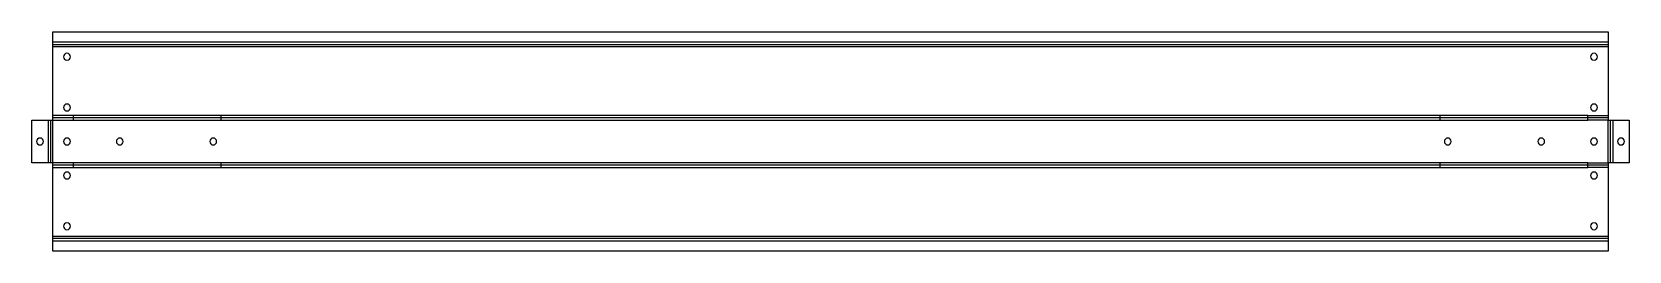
# Model space of a CAD drawing. Header units: millimetres. Extents: x -10 to 776, y 0 to 108.
import ezdxf

# ---------------------------------------------------------------- set-up
doc = ezdxf.new("R2010")
doc.units = ezdxf.units.MM

msp = doc.modelspace()

# ---------------------------------------------------------------- linework, layer by layer
at = {"layer": 'BEND'}
for p, q in [((0, 101.92), (766, 101.92)), ((-1.13, 64.52), (-1.13, 43.52)), ((766, 65.65), (0, 65.65)), ((767.13, 43.52), (767.13, 64.52)), ((766, 42.39), (0, 42.39)), ((766, 6.13), (0, 6.13))]:
    msp.add_line(p, q, dxfattribs=at)
at = {"layer": 'BEND_EXTENT'}
for p, q in [((766, 103.05), (0, 103.05)), ((0, 100.79), (766, 100.79)), ((-2.26, 64.52), (-2.26, 43.52)), ((10, 66.79), (0, 66.79)), ((0, 43.52), (0, 64.52)), ((0, 64.52), (10, 64.52)), ((683, 66.79), (83, 66.79)), ((83, 64.52), (683, 64.52)), ((756, 66.79), (766, 66.79)), ((766, 64.52), (756, 64.52)), ((766, 43.52), (766, 64.52)), ((768.26, 64.52), (768.26, 43.52)), ((10, 43.52), (0, 43.52)), ((0, 41.26), (10, 41.26)), ((683, 43.52), (83, 43.52)), ((83, 41.26), (683, 41.26)), ((756, 43.52), (766, 43.52)), ((766, 41.26), (756, 41.26)), ((766, 7.26), (0, 7.26)), ((0, 5), (766, 5))]:
    msp.add_line(p, q, dxfattribs=at)
at = {"layer": 'INTERIOR_PROFILES'}
for points in [[(83, 64.52), (83, 66.79), (10, 66.79), (10, 64.52)], [(756, 64.52), (756, 66.79), (683, 66.79), (683, 64.52)], [(83, 41.26), (83, 43.52), (10, 43.52), (10, 41.26)], [(756, 41.26), (756, 43.52), (683, 43.52), (683, 41.26)]]:
    msp.add_lwpolyline(points, close=True, dxfattribs=at)
at = {"layer": 'INTERIOR_PROFILES', "extrusion": (0, 0, -1)}
for centre in [(-7, 95.79), (-759, 95.79), (-7, 70.79), (-759, 70.79), (6.26, 54.02), (-7, 54.02), (-33, 54.02), (-79, 54.02), (-687, 54.02), (-733, 54.02), (-759, 54.02), (-772.26, 54.02), (-7, 37.26), (-759, 37.26), (-7, 12.26), (-759, 12.26)]:
    msp.add_circle(centre, 1.7, dxfattribs=at)
at = {"layer": 'OUTER_PROFILES'}
msp.add_lwpolyline([(0, 5), (0, 7.26), (0, 41.26), (0, 43.52), (-10.26, 43.52), (-10.26, 64.52), (0, 64.52), (0, 66.79), (0, 103.05), (0, 108.05), (766, 108.05), (766, 103.05), (766, 100.79), (766, 66.79), (766, 64.52), (768.26, 64.52), (776.26, 64.52), (776.26, 43.52), (768.26, 43.52), (766, 43.52), (766, 41.26), (766, 7.26), (766, 5), (766, 0), (0, 0)], close=True, dxfattribs=at)

doc.saveas('drawing.dxf')
